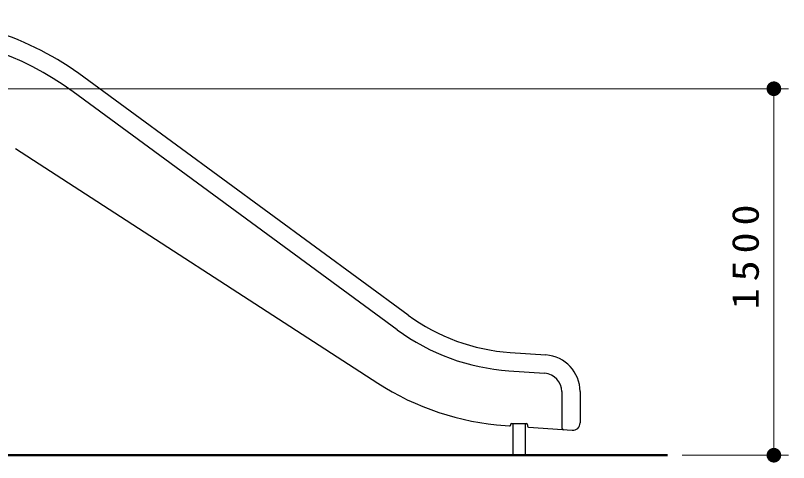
# Model space of a CAD drawing. Units: millimetres on the paper, scale 1:60. Extents: x -385 to 0, y -594 to 267.
# Drawn here: x -212.1 to -159.4, y -116.1 to -85.6 of the extents above; entities that cross this region are included whole.
import ezdxf

# ---------------------------------------------------------------- set-up
doc = ezdxf.new("R2010")
doc.units = ezdxf.units.MM
doc.layers.add('LY_1', color=7, linetype='Continuous', lineweight=25)
doc.styles.add('ＭＳ ゴシック', font='')
doc.styles.get('ＭＳ ゴシック').set_extended_font_data('MS Gothic')

# ---------------------------------------------------------------- blocks, each defined once
blk = doc.blocks.new('filled_dot')
at = {"color": 0, "linetype": 'Continuous', "lineweight": -2, "const_width": 1.25}
blk.add_lwpolyline([(-0.625, 0, 1), (0.625, 0, 1)], format="xyb", close=True, dxfattribs=at)

msp = doc.modelspace()

# ---------------------------------------------------------------- linework, layer by layer
at = {"layer": 'LY_1'}
for p, q in [((-185.356, -106.05), (-207.473, -89.813)), ((-186.096, -107.058), (-208.213, -90.82)), ((-212.141, -94.688), (-187.431, -110.691)), ((-178.395, -108.603), (-175.954, -108.774)), ((-178.483, -109.85), (-176.041, -110.021)), ((-174.878, -111.268), (-174.878, -113.706)), ((-173.628, -111.268), (-173.628, -113.413)), ((-178.744, -113.591), (-178.431, -113.613)), ((-178.378, -113.528), (-178.378, -113.563)), ((-178.295, -113.445), (-177.295, -113.445)), ((-177.211, -113.528), (-177.211, -113.621)), ((-177.134, -113.704), (-174.163, -113.912))]:
    msp.add_line(p, q, dxfattribs=at)
at = {"layer": 'LY_1', "lineweight": 13}
for p, q in [((-221.279, -90.611), (-159.405, -90.611)), ((-160.405, -90.611), (-160.405, -115.611)), ((-166.66, -115.611), (-159.405, -115.611))]:
    msp.add_line(p, q, dxfattribs=at)
at = {"layer": 'LY_1', "color": 131}
for p, q in [((-178.211, -113.445), (-178.211, -115.612)), ((-177.378, -113.445), (-177.378, -115.612))]:
    msp.add_line(p, q, dxfattribs=at)
at = {"layer": 'LY_1', "color": 2}
for p, q in [((-178.211, -113.445), (-178.211, -113.545)), ((-177.378, -113.445), (-177.378, -113.545))]:
    msp.add_line(p, q, dxfattribs=at)
at = {"layer": 'LY_1', "lineweight": 50}
msp.add_line((-167.66, -115.611), (-343.665, -115.611), dxfattribs=at)
at = {"layer": 'LY_1'}
for centre, radius, start, end in [((-220.295, -107.278), 21.667, 53.7147, 90), ((-220.295, -107.278), 20.417, 53.7147, 90), ((-177.465, -95.302), 13.334, 233.7147, 266), ((-177.465, -95.302), 14.584, 233.7147, 266), ((-176.128, -111.268), 2.5, 0, 86), ((-176.128, -111.268), 1.25, 0, 86), ((-177.465, -95.302), 18.334, 237.0717, 266), ((-178.428, -113.563), 0.05, 266, 0), ((-178.295, -113.528), 0.0833, 90, 180), ((-177.295, -113.528), 0.0833, 0, 90), ((-177.128, -113.621), 0.0833, 180, 266), ((-174.711, -113.706), 0.167, 180, 266), ((-174.128, -113.413), 0.5, 266, 0)]:
    msp.add_arc(centre, radius, start, end, dxfattribs=at)

# ---------------------------------------------------------------- block references
at = {"layer": 'LY_1', "lineweight": 13, "xscale": 0.4, "yscale": 0.4}
for p, rotation in [((-160.405, -90.611), 270), ((-160.405, -115.611), 90)]:
    msp.add_blockref('filled_dot', p, dxfattribs=dict(at, rotation=rotation))

# ---------------------------------------------------------------- texts
at = {"layer": 'LY_1', "insert": (-161.405, -101.848), "char_height": 1.833, "attachment_point": 8, "rotation": 90, "style": 'ＭＳ ゴシック'}
msp.add_mtext('\\T1.33;\\W1.15;1500', dxfattribs=at)

doc.saveas('drawing.dxf')
